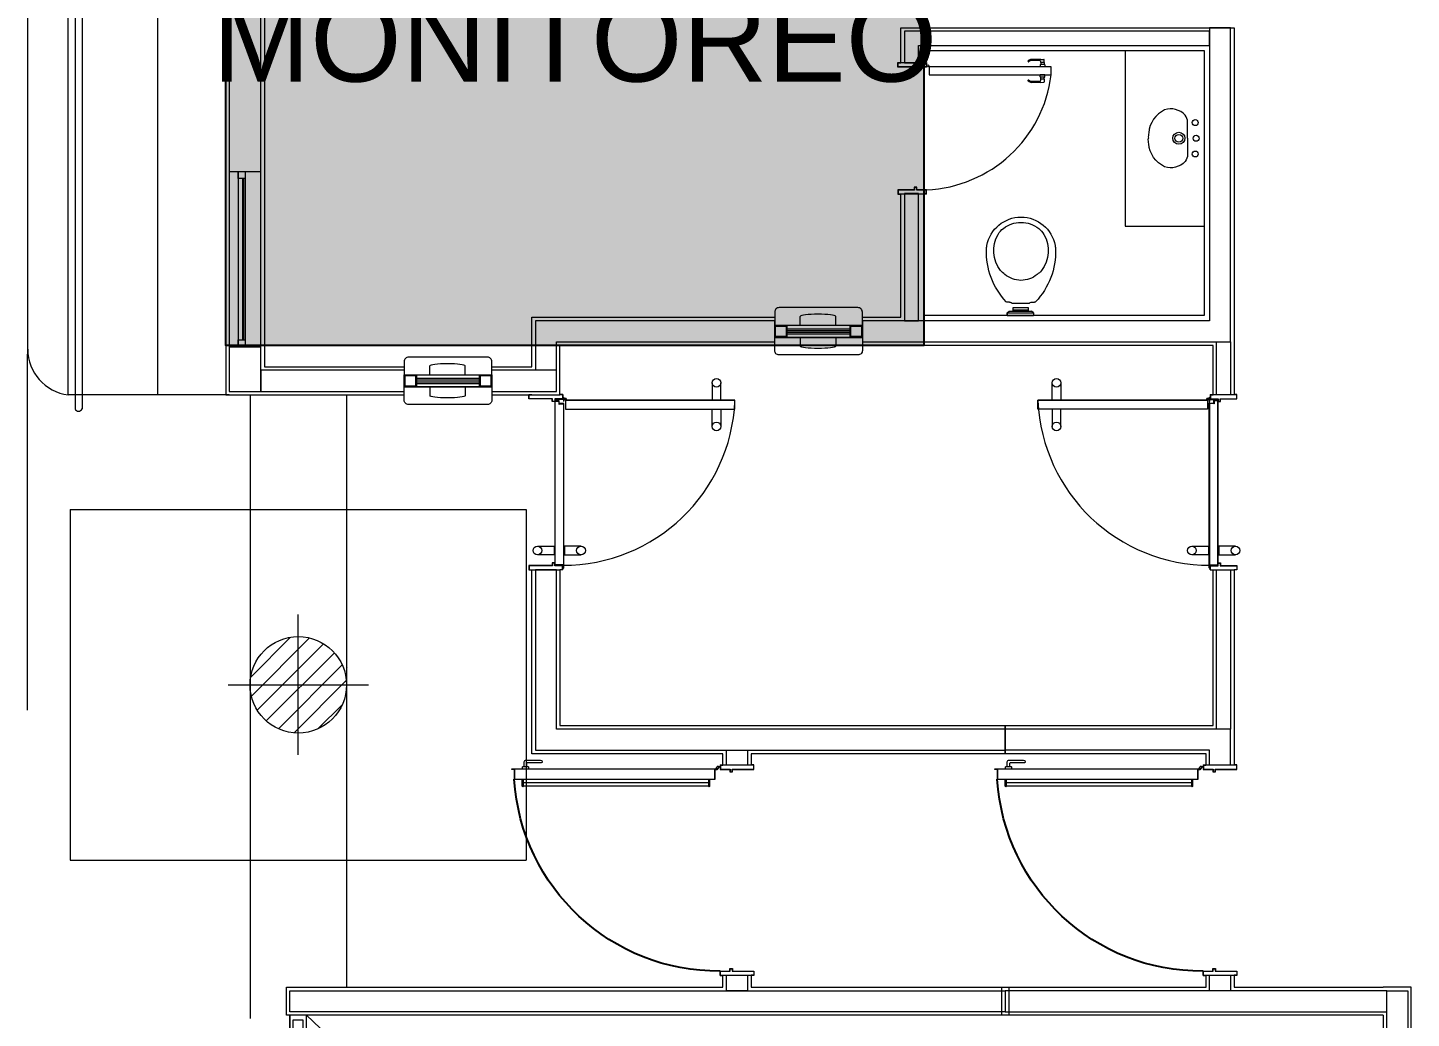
# Model space of a CAD drawing. Header units: millimetres. Extents: x 14 to 290, y 66 to 213.
# Drawn here: x 19.92 to 27.81, y 184.76 to 190.41 of the extents above; entities that cross this region are included whole.
import ezdxf

# ---------------------------------------------------------------- set-up
doc = ezdxf.new("R2010")
doc.units = ezdxf.units.MM
doc.linetypes.add('HIDDEN', pattern=[9.525, 6.35, -3.175])
for name, color, linetype, lineweight in [('OCASA_TODAS_r08$0$A_AUTOMOVIL', 252, 'Continuous', 15), ('OCASA_TODAS_r08$0$A_VENTANAS', 252, 'Continuous', 20), ('OCASA_TODAS_r08$0$CARP-BARRIDO', 252, 'Continuous', 15), ('OCASA_TODAS_r08$0$CARP-HERRAJES', 252, 'Continuous', 15), ('OCASA_TODAS_r08$0$CARP-HOJA', 252, 'Continuous', 20), ('OCASA_TODAS_r08$0$CARP-MARCO', 252, 'Continuous', 20), ('OCASA_TODAS_r08$0$CARPINTERIA', 252, 'Continuous', 15), ('OCASA_TODAS_r08$0$CGC COLUMNAS', 252, 'Continuous', 20), ('OCASA_TODAS_r08$0$CGC COLUMNAS EJES', 252, 'Continuous', 20), ('OCASA_TODAS_r08$0$CGC COLUMNAS HATCH', 252, 'Continuous', 20), ('OCASA_TODAS_r08$0$CGC VIGAS', 252, 'HIDDEN', 15), ('OCASA_TODAS_r08$0$MURO BLOQUE CEMENTO 12', 252, 'Continuous', 20), ('OCASA_TODAS_r08$0$MURO CEMENTO DE 12', 252, 'Continuous', 20), ('OCASA_TODAS_r08$0$MURO CERAMICO DE 12', 252, 'Continuous', 20), ('OCASA_TODAS_r08$0$MURO CERAMICO DE 18', 252, 'Continuous', 20), ('OCASA_TODAS_r08$0$MURO CERAMICO DE 8', 252, 'Continuous', 20), ('OCASA_TODAS_r08$0$REVESTIMIENTOS', 252, 'Continuous', 20), ('OCASA_TODAS_r08$0$REVOQUES', 251, 'Continuous', 15), ('OCASA_TODAS_r08$0$SANITARIOS', 251, 'Continuous', 15), ('OCASA_TODAS_r08$0$VEREDA', 251, 'Continuous', 15), ('OCASA_TODAS_r08$0$Vista 2', 251, 'Continuous', 15)]:
    doc.layers.add(name, color=color, linetype=linetype, lineweight=lineweight)
doc.styles.add('IRI-OCASA-Layout R 9$0$Standard', font='arial.ttf')

# ---------------------------------------------------------------- blocks, each defined once
blk = doc.blocks.new('OCASA_TODAS_r08$0$EJES_DE_LA_COLUMNA')
at = {"layer": 'OCASA_TODAS_r08$0$CGC COLUMNAS EJES'}
for p, q in [((0, -0.5), (0, 0.5)), ((-0.5, 0), (0.5, 0))]:
    blk.add_line(p, q, dxfattribs=at)
blk = doc.blocks.new('OCASA_TODAS_r08$0$Estructura PB para Arquitectura')
at = {"layer": 'OCASA_TODAS_r08$0$CGC COLUMNAS'}
blk.add_circle((1099.658554, 413.559705, -0.000029), 0.275, dxfattribs=at)
at = {"layer": 'OCASA_TODAS_r08$0$CGC COLUMNAS HATCH'}
for p, q in [((1099.387176, 413.604188, -0.000029), (1099.614072, 413.831084, -0.000029)), ((1099.391246, 413.495121, -0.000029), (1099.723138, 413.827014, -0.000029)), ((1099.424536, 413.415274, -0.000029), (1099.802986, 413.793723, -0.000029)), ((1099.476232, 413.353833, -0.000029), (1099.864427, 413.742028, -0.000029)), ((1099.544849, 413.309313, -0.000029), (1099.908946, 413.67341, -0.000029)), ((1099.634438, 413.285765, -0.000029), (1099.932495, 413.583822, -0.000029)), ((1099.770197, 413.308387, -0.000029), (1099.909873, 413.448062, -0.000029))]:
    blk.add_line(p, q, dxfattribs=at)
at = {"layer": 'OCASA_TODAS_r08$0$CGC VIGAS', "lineweight": 9}
for p, q in [((1098.358345, 414.559589, -0.000029), (1100.958882, 414.559821, -0.000029)), ((1098.358345, 414.559589, -0.000029), (1098.358345, 412.559727, -0.000029)), ((1100.958882, 414.559821, -0.000029), (1100.958882, 412.55996, -0.000029)), ((1099.94114, 413.659928, -0.000029), (1099.941318, 413.659928, -0.000029)), ((1098.358345, 412.559727, -0.000029), (1100.958882, 412.55996, -0.000029))]:
    blk.add_line(p, q, dxfattribs=at)
at = {"layer": 'OCASA_TODAS_r08$0$CGC COLUMNAS EJES', "xscale": 0.8, "yscale": 0.8}
blk.add_blockref('OCASA_TODAS_r08$0$EJES_DE_LA_COLUMNA', (1099.658554, 413.559705, -0.000029), dxfattribs=at)
blk = doc.blocks.new('OCASA_TODAS_r08$0$FLOICDVS')
at = {"layer": 'OCASA_TODAS_r08$0$SANITARIOS'}
for p, q in [((-0.061377, -0.076247), (-0.074187, -0.07626)), ((0.063842, -0.076117), (0.081, -0.076099))]:
    blk.add_line(p, q, dxfattribs=at)
for points in [[(-0.075, 0), (0.075, 0)], [(-0.075, -0.015154), (-0.075, 0)], [(-0.075, 0), (-0.075, -0.015154)], [(0.075, -0.015154), (0.075, 0)], [(-0.075, -0.015154), (0.075, -0.015154)], [(-0.075, -0.015154), (-0.063685, -0.024285)], [(-0.063685, -0.024285), (0.063685, -0.024285)], [(0.049962, -0.068812), (-0.047362, -0.068829)], [(-0.040186, -0.024285), (-0.040186, -0.046461), (0.044347, -0.046461), (0.044347, -0.024285)], [(0.044347, -0.024285), (0.044347, -0.030155), (-0.040186, -0.030155), (-0.040186, -0.024285)], [(0.075, -0.015154), (0.063685, -0.024285)]]:
    blk.add_lwpolyline(points, dxfattribs=at)
for centre, radius, start, end in [((0.21901, -0.363193), 0.412677, 136.427375, 181.977505), ((-0.074179, -0.08426), 0.008, 90.059385, 136.427375), ((-0.061386, -0.068247), 0.008, 270.059385, 305.49033), ((0.001315, -0.156182), 0.1, 119.128699, 125.49033), ((0.001315, -0.156182), 0.1, 54.628441, 60.891305), ((0.063834, -0.068117), 0.008, 234.628441, 270.059385), ((0.081008, -0.084099), 0.008, 43.691396, 90.059385), ((-0.211602, -0.36364), 0.412677, 358.141266, 43.691396), ((0.022534, -0.385727), 0.187771, 126.108162, 136.378791), ((0.003684, -0.343728), 0.143048, 90.059385, 129.924466), ((0.003684, -0.343728), 0.143048, 50.194305, 90.059385), ((-0.01508, -0.385766), 0.187771, 43.73998, 54.010609), ((0.03408, -0.369768), 0.186146, 142.397501, 209.943791), ((-0.026659, -0.369831), 0.186146, 330.17498, 37.72127), ((0.027174, -0.363387), 0.221042, 183.643525, 189.515329), ((-0.019766, -0.363435), 0.221042, 350.603442, 356.475246), ((0.003704, -0.363215), 0.197964, 190.687271, 270.059385), ((-0.031611, -0.409009), 0.109643, 209.310244, 233.514819), ((0.003704, -0.363215), 0.197964, 270.059385, 349.4315), ((0.039114, -0.408935), 0.109643, 306.603952, 330.808527), ((0.003704, -0.363215), 0.167464, 233.116522, 270.059385), ((0.003704, -0.363215), 0.167464, 270.059385, 307.002249)]:
    blk.add_arc(centre, radius, start, end, dxfattribs=at)
blk = doc.blocks.new('OCASA_TODAS_r08$0$sw6546456456')
for points in [[(-345.677484, -236.797996), (-344.677484, -236.797996)], [(-345.677484, -236.817996), (-345.677484, -236.797996), (-345.637484, -236.797996), (-345.637484, -236.817996)], [(-344.717484, -236.804996), (-345.637484, -236.804996)], [(-345.637484, -236.817996), (-345.637484, -236.837996), (-345.677484, -236.837996), (-345.677484, -236.817996)], [(-345.677484, -236.837996), (-344.677484, -236.837996)], [(-344.717484, -236.810996), (-345.637484, -236.810996)]]:
    blk.add_lwpolyline(points)
at = {"elevation": -0.000073}
for points in [[(-344.717484, -236.817996), (-344.717484, -236.797996), (-344.677484, -236.797996), (-344.677484, -236.817996)], [(-344.677484, -236.817996), (-344.677484, -236.837996), (-344.717484, -236.837996), (-344.717484, -236.817996)]]:
    blk.add_lwpolyline(points, dxfattribs=at)
blk = doc.blocks.new('OCASA_TODAS_r08$0$P14 13')
at = {"layer": 'OCASA_TODAS_r08$0$CARP-BARRIDO'}
blk.add_arc((-23.035102, -23.325659, -0.000123), 0.74716, 182.383766, 263.015925, dxfattribs=at)
at = {"layer": 'OCASA_TODAS_r08$0$CARP-HERRAJES', "extrusion": (1.67932e-05, 6.2673e-05, 1)}
for p, q in [((-23.169183, -24.008706, 0.000046), (-23.169183, -23.955758, 0.000043)), ((-23.038214, -24.008706, 0.000044), (-23.038214, -23.955758, 0.00004)), ((-23.169183, -24.008706, 0.000046), (-23.168225, -24.026103, 0.000047)), ((-23.151713, -24.02657, 0.000047), (-23.166408, -24.027389, 0.000047)), ((-23.151378, -24.009079, 0.000046), (-23.139306, -24.008172, 0.000045)), ((-23.151378, -24.02657, 0.000047), (-23.151378, -24.009079, 0.000046)), ((-23.151378, -24.02657, 0.000047), (-23.139306, -24.027476, 0.000047)), ((-23.139306, -24.029601, 0.000047), (-23.139306, -24.006048, 0.000045)), ((-23.137904, -24.004646, 0.000045), (-23.125951, -24.004646, 0.000045)), ((-23.137904, -24.031002, 0.000047), (-23.125951, -24.031002, 0.000047)), ((-23.125951, -24.031002, 0.000047), (-23.125951, -24.004646, 0.000045)), ((-23.069493, -24.004646, 0.000044), (-23.081446, -24.004646, 0.000044)), ((-23.081446, -24.031002, 0.000046), (-23.081446, -24.004646, 0.000044)), ((-23.069493, -24.031002, 0.000046), (-23.081446, -24.031002, 0.000046)), ((-23.068091, -24.029601, 0.000046), (-23.068091, -24.006048, 0.000044)), ((-23.056019, -24.009079, 0.000044), (-23.068091, -24.008172, 0.000044)), ((-23.056019, -24.02657, 0.000045), (-23.068091, -24.027476, 0.000045)), ((-23.056019, -24.02657, 0.000045), (-23.056019, -24.009079, 0.000044)), ((-23.055684, -24.02657, 0.000045), (-23.040989, -24.027389, 0.000045)), ((-23.038214, -24.008706, 0.000044), (-23.039172, -24.026103, 0.000045))]:
    blk.add_line(p, q, dxfattribs=at)
at = {"layer": 'OCASA_TODAS_r08$0$CARP-HERRAJES', "extrusion": (1.67932e-05, 6.2673e-05, 1), "elevation": -0.001848}
for points in [[(-23.16346, -23.998027), (-23.16346, -23.955758)], [(-23.043937, -23.998027), (-23.043937, -23.955758)]]:
    blk.add_lwpolyline(points, dxfattribs=at)
at = {"layer": 'OCASA_TODAS_r08$0$CARP-HERRAJES', "extrusion": (1.67932e-05, 6.2673e-05, 1)}
for centre, radius, start, end in [((-23.137934, -23.956712, -0.001848), 0.031264, 137.389588, 178.250158), ((-23.137866, -23.956756, -0.001848), 0.02562, 137.415505, 177.482987), ((-23.158716, -23.937352, -0.001848), 0.002867, 313.848385, 140.982624), ((-23.048681, -23.937352, -0.001848), 0.002867, 39.01735, 226.151589), ((-23.069531, -23.956756, -0.001848), 0.02562, 2.516987, 42.584469), ((-23.069463, -23.956712, -0.001848), 0.031264, 1.749816, 42.610387), ((-23.166824, -24.02605, -0.001848), 0.001402, 182.185883, 287.237894), ((-23.152236, -23.997866, -0.001848), 0.011225, 180.822772, 272.671199), ((-23.137904, -24.006048, -0.001848), 0.001402, 89.999987, 179.999987), ((-23.137904, -24.0296, -0.001848), 0.001402, 179.999987, 269.999987), ((-23.069493, -24.006048, -0.001848), 0.001402, 359.999987, 89.999987), ((-23.069493, -24.0296, -0.001848), 0.001402, 269.999987, 359.999987), ((-23.055161, -23.997866, -0.001848), 0.011225, 267.328776, 359.177203), ((-23.040573, -24.02605, -0.001848), 0.001402, 252.76208, 357.814091)]:
    blk.add_arc(centre, radius, start, end, dxfattribs=at)
at = {"layer": 'OCASA_TODAS_r08$0$CARP-HOJA', "extrusion": (1.67932e-05, 6.2673e-05, 1), "elevation": -0.00186}
blk.add_lwpolyline([(-23.125951, -23.371631), (-23.125951, -24.067275), (-23.081446, -24.067275), (-23.081446, -23.371631)], close=True, dxfattribs=at)
at = {"layer": 'OCASA_TODAS_r08$0$CARP-MARCO'}
for p, q in [((-23.781615, -23.193535, -0.000008), (-23.806615, -23.193535, -0.000008)), ((-23.806615, -23.193535, -0.000008), (-23.806615, -23.208535, -0.000008)), ((-23.806615, -23.193535, -0.000008), (-23.806615, -23.210135, -0.000008)), ((-23.783215, -23.195135, -0.000008), (-23.805015, -23.195135, -0.000008)), ((-23.805015, -23.195135, -0.000008), (-23.805015, -23.208535, -0.000008)), ((-23.805015, -23.195135, -0.000008), (-23.805015, -23.210135, -0.000008)), ((-23.783215, -23.288335, -0.000008), (-23.783215, -23.195135, -0.000008)), ((-23.781615, -23.286735, -0.000008), (-23.781615, -23.193535, -0.000008)), ((-23.081615, -23.286735, -0.000008), (-23.081615, -23.193535, -0.000008)), ((-23.081615, -23.193535, -0.000008), (-23.056615, -23.193535, -0.000008)), ((-23.080015, -23.288335, -0.000008), (-23.080015, -23.195135, -0.000008)), ((-23.080015, -23.195135, -0.000008), (-23.058215, -23.195135, -0.000008)), ((-23.058215, -23.195135, -0.000008), (-23.058215, -23.208535, -0.000008)), ((-23.058215, -23.195135, -0.000008), (-23.058215, -23.210135, -0.000008)), ((-23.056615, -23.193535, -0.000008), (-23.056615, -23.208535, -0.000008)), ((-23.056615, -23.193535, -0.000008), (-23.056615, -23.210135, -0.000008)), ((-23.805015, -23.210135, -0.000008), (-23.806615, -23.210135, -0.000008)), ((-23.058215, -23.210135, -0.000008), (-23.056615, -23.210135, -0.000008)), ((-23.806615, -23.356735, -0.000008), (-23.806615, -23.340135, -0.000008)), ((-23.805015, -23.340135, -0.000008), (-23.806615, -23.340135, -0.000008)), ((-23.806615, -23.356735, -0.000008), (-23.806615, -23.341735, -0.000008)), ((-23.806615, -23.356735, -0.000008), (-23.781615, -23.356735, -0.000008)), ((-23.805015, -23.355135, -0.000008), (-23.805015, -23.340135, -0.000008)), ((-23.805015, -23.355135, -0.000008), (-23.805015, -23.341735, -0.000008)), ((-23.805015, -23.355135, -0.000008), (-23.783215, -23.355135, -0.000008)), ((-23.768215, -23.288335, -0.000008), (-23.783215, -23.288335, -0.000008)), ((-23.783215, -23.355135, -0.000008), (-23.783215, -23.300135, -0.000008)), ((-23.783215, -23.300135, -0.000008), (-23.768215, -23.300135, -0.000008)), ((-23.766615, -23.286735, -0.000008), (-23.781615, -23.286735, -0.000008)), ((-23.781615, -23.356735, -0.000008), (-23.781615, -23.301735, -0.000008)), ((-23.781615, -23.301735, -0.000008), (-23.766615, -23.301735, -0.000008)), ((-23.768215, -23.300135, -0.000008), (-23.768215, -23.288335, -0.000008)), ((-23.766615, -23.301735, -0.000008), (-23.766615, -23.286735, -0.000008)), ((-23.096615, -23.301735, -0.000008), (-23.096615, -23.286735, -0.000008)), ((-23.096615, -23.286735, -0.000008), (-23.081615, -23.286735, -0.000008)), ((-23.081615, -23.301735, -0.000008), (-23.096615, -23.301735, -0.000008)), ((-23.095015, -23.300135, -0.000008), (-23.095015, -23.288335, -0.000008)), ((-23.095015, -23.288335, -0.000008), (-23.080015, -23.288335, -0.000008)), ((-23.080015, -23.300135, -0.000008), (-23.095015, -23.300135, -0.000008)), ((-23.081615, -23.356735, -0.000008), (-23.081615, -23.301735, -0.000008)), ((-23.056615, -23.356735, -0.000008), (-23.081615, -23.356735, -0.000008)), ((-23.080015, -23.355135, -0.000008), (-23.080015, -23.300135, -0.000008)), ((-23.058215, -23.355135, -0.000008), (-23.080015, -23.355135, -0.000008)), ((-23.058215, -23.355135, -0.000008), (-23.058215, -23.340135, -0.000008)), ((-23.058215, -23.340135, -0.000008), (-23.056615, -23.340135, -0.000008)), ((-23.058215, -23.355135, -0.000008), (-23.058215, -23.341735, -0.000008)), ((-23.056615, -23.356735, -0.000008), (-23.056615, -23.340135, -0.000008)), ((-23.056615, -23.356735, -0.000008), (-23.056615, -23.341735, -0.000008))]:
    blk.add_line(p, q, dxfattribs=at)
blk.add_circle((-23.074999, -23.363545, -0.000008), 0.006, dxfattribs=at)
blk = doc.blocks.new('OCASA_TODAS_r08$0$SE 16')
at = {"layer": 'OCASA_TODAS_r08$0$CARP-BARRIDO', "lineweight": -3}
blk.add_arc((-36.41539, -19.636195), 1.16501, 179.476971, 266.48031, dxfattribs=at)
at = {"layer": 'OCASA_TODAS_r08$0$CARP-HERRAJES'}
for p, q in [((-36.486912, -19.685538), (-36.527067, -19.685538)), ((-36.527067, -19.690098), (-36.486912, -19.690098)), ((-36.525375, -19.690098), (-36.525375, -20.748793)), ((-36.505688, -20.748793), (-36.505688, -19.690098)), ((-36.391912, -20.723073), (-36.391912, -20.643073)), ((-36.388912, -20.640073), (-36.387912, -20.640073)), ((-36.377912, -20.732073), (-36.377912, -20.650073)), ((-36.486912, -20.748793), (-36.527067, -20.748793)), ((-36.417912, -20.717998), (-36.426912, -20.717998)), ((-36.426912, -20.752998), (-36.417912, -20.752998)), ((-36.414912, -20.749998), (-36.414912, -20.720998)), ((-36.414912, -20.728073), (-36.396912, -20.728073)), ((-36.414912, -20.742073), (-36.387912, -20.742073)), ((-36.527067, -20.753354), (-36.486912, -20.753354))]:
    blk.add_line(p, q, dxfattribs=at)
for centre, radius, start, end in [((-36.527067, -19.687818), 0.00228, 90, 270), ((-36.388912, -20.643073), 0.003, 90, 180), ((-36.387912, -20.650073), 0.01, 0, 90), ((-36.527067, -20.751073), 0.00228, 90, 270), ((-36.417912, -20.720998), 0.003, 0, 90), ((-36.417912, -20.749998), 0.003, 270, 0), ((-36.396912, -20.723073), 0.005, 270, 0), ((-36.387912, -20.732073), 0.01, 270, 0)]:
    blk.add_arc(centre, radius, start, end, dxfattribs=at)
at = {"layer": 'OCASA_TODAS_r08$0$CARP-HOJA'}
for p, q in [((-36.431912, -19.654008), (-36.431912, -19.641508)), ((-36.430712, -19.641508), (-36.430712, -19.655208)), ((-36.428112, -19.797314), (-36.428112, -19.641508)), ((-36.426912, -20.811508), (-36.426912, -19.641508)), ((-36.486912, -20.799008), (-36.486912, -19.654008)), ((-36.486912, -19.654008), (-36.431912, -19.654008)), ((-36.485712, -19.812314), (-36.485712, -19.655208)), ((-36.485712, -19.655208), (-36.430712, -19.655208)), ((-36.428112, -20.811508), (-36.428112, -19.797314)), ((-36.485712, -20.797808), (-36.485712, -19.812314)), ((-36.431912, -20.799008), (-36.486912, -20.799008)), ((-36.430712, -20.797808), (-36.485712, -20.797808)), ((-36.431912, -20.799008), (-36.431912, -20.811508)), ((-36.430712, -20.797808), (-36.430712, -20.811508))]:
    blk.add_line(p, q, dxfattribs=at)
for centre, radius, start, end in [((-36.429412, -19.641508), 0.0025, 0, 180), ((-36.429412, -19.641508), 0.0013, 0, 180), ((-36.429412, -20.811508), 0.0025, 180, 0), ((-36.429412, -20.811508), 0.0013, 180, 0)]:
    blk.add_arc(centre, radius, start, end, dxfattribs=at)
at = {"layer": 'OCASA_TODAS_r08$0$CARP-MARCO'}
for p, q in [((-37.580351, -19.43236), (-37.605351, -19.43236)), ((-37.605351, -19.43236), (-37.605351, -19.44736)), ((-37.605351, -19.43236), (-37.605351, -19.44896)), ((-37.603751, -19.44896), (-37.605351, -19.44896)), ((-37.581951, -19.43396), (-37.603751, -19.43396)), ((-37.603751, -19.43396), (-37.603751, -19.44736)), ((-37.603751, -19.43396), (-37.603751, -19.44896)), ((-37.581951, -19.55716), (-37.581951, -19.43396)), ((-37.580351, -19.55556), (-37.580351, -19.43236)), ((-36.430351, -19.55556), (-36.430351, -19.43236)), ((-36.430351, -19.43236), (-36.405351, -19.43236)), ((-36.428751, -19.55716), (-36.428751, -19.43396)), ((-36.428751, -19.43396), (-36.406951, -19.43396)), ((-36.406951, -19.43396), (-36.406951, -19.44736)), ((-36.406951, -19.43396), (-36.406951, -19.44896)), ((-36.406951, -19.44896), (-36.405351, -19.44896)), ((-36.405351, -19.43236), (-36.405351, -19.44736)), ((-36.405351, -19.43236), (-36.405351, -19.44896)), ((-37.566951, -19.55716), (-37.581951, -19.55716)), ((-37.581951, -19.62396), (-37.581951, -19.56896)), ((-37.581951, -19.56896), (-37.566951, -19.56896)), ((-37.565351, -19.55556), (-37.580351, -19.55556)), ((-37.566951, -19.56896), (-37.566951, -19.55716)), ((-37.565351, -19.57056), (-37.565351, -19.55556)), ((-36.445351, -19.57056), (-36.445351, -19.55556)), ((-36.445351, -19.55556), (-36.430351, -19.55556)), ((-36.443751, -19.56896), (-36.443751, -19.55716)), ((-36.443751, -19.55716), (-36.428751, -19.55716)), ((-36.428751, -19.56896), (-36.443751, -19.56896)), ((-36.428751, -19.62396), (-36.428751, -19.56896)), ((-37.605351, -19.62556), (-37.605351, -19.60896)), ((-37.603751, -19.60896), (-37.605351, -19.60896)), ((-37.605351, -19.62556), (-37.605351, -19.61056)), ((-37.605351, -19.62556), (-37.580351, -19.62556)), ((-37.603751, -19.62396), (-37.603751, -19.60896)), ((-37.603751, -19.62396), (-37.603751, -19.61056)), ((-37.603751, -19.62396), (-37.581951, -19.62396)), ((-37.580351, -19.62556), (-37.580351, -19.57056)), ((-37.580351, -19.57056), (-37.565351, -19.57056)), ((-36.430351, -19.57056), (-36.445351, -19.57056)), ((-36.430351, -19.62556), (-36.430351, -19.57056)), ((-36.405351, -19.62556), (-36.430351, -19.62556)), ((-36.406951, -19.62396), (-36.428751, -19.62396)), ((-36.417071, -19.643831), (-36.426912, -19.652463)), ((-36.420656, -19.644065), (-36.426912, -19.649632)), ((-36.415351, -19.632235), (-36.415351, -19.62556)), ((-36.415351, -19.633663), (-36.415351, -19.62556)), ((-36.413351, -19.637069), (-36.413351, -19.62556)), ((-36.406951, -19.62396), (-36.406951, -19.60896)), ((-36.406951, -19.60896), (-36.405351, -19.60896)), ((-36.406951, -19.62396), (-36.406951, -19.61056)), ((-36.405351, -19.62556), (-36.405351, -19.60896)), ((-36.405351, -19.62556), (-36.405351, -19.61056))]:
    blk.add_line(p, q, dxfattribs=at)
blk.add_circle((-36.419237, -19.638235), 0.006, dxfattribs=at)

msp = doc.modelspace()

# ---------------------------------------------------------------- hatches: boundary and pattern name
h = msp.add_hatch(color=50)
h.dxf.hatch_style = 1
h.paths.add_polyline_path([(21.0453, 193.7332), (25.0257, 193.7332), (25.0257, 188.5956), (21.0453, 188.5956)])

# ---------------------------------------------------------------- linework, layer by layer
msp.add_line((24.9953, 189.4592), (24.9153, 189.4592))
at = {"color": 50}
msp.add_lwpolyline([(21.0453, 193.7332), (25.0257, 193.7332), (25.0257, 188.5956), (21.0453, 188.5956)], close=True, dxfattribs=at)
at = {"layer": 'OCASA_TODAS_r08$0$A_AUTOMOVIL'}
msp.add_lwpolyline([(27.6463, 178.9312), (21.5061, 184.7759)], dxfattribs=at)
at = {"layer": 'OCASA_TODAS_r08$0$A_VENTANAS'}
for p, q in [((20.1853, 195.8745), (20.1853, 188.2338)), ((20.2253, 195.8345), (20.2253, 188.2338))]:
    msp.add_line(p, q, dxfattribs=at)
msp.add_arc((20.2053, 188.2418), 0.0215, 201.74213, 338.25787, dxfattribs=at)
at = {"layer": 'OCASA_TODAS_r08$0$CARP-BARRIDO'}
for p, q in [((23.8184, 188.3822), (23.8184, 188.2838)), ((23.8684, 188.2838), (23.8684, 188.3822)), ((25.7577, 188.2838), (25.7577, 188.3822)), ((25.8077, 188.3822), (25.8077, 188.2838)), ((22.9829, 188.2838), (23.9489, 188.2838)), ((26.6432, 188.2838), (25.6772, 188.2838)), ((23.8184, 188.1335), (23.8184, 188.2319)), ((23.8684, 188.2319), (23.8684, 188.1335)), ((25.7577, 188.2319), (25.7577, 188.1335)), ((25.8077, 188.1335), (25.8077, 188.2319))]:
    msp.add_line(p, q, dxfattribs=at)
for points in [[(22.9829, 188.2319), (23.9489, 188.2319), (23.9489, 188.2838), (22.9829, 188.2838)], [(26.6432, 188.2319), (25.6772, 188.2319), (25.6772, 188.2838), (26.6432, 188.2838)]]:
    msp.add_lwpolyline(points, close=True, dxfattribs=at)
for centre in [(23.8434, 188.3822), (25.7827, 188.3822), (23.8434, 188.1335), (25.7827, 188.1335)]:
    msp.add_circle(centre, 0.025, dxfattribs=at)
for centre, start, end in [((22.9705, 188.3213), 269.81434, 357.51831), ((26.6556, 188.3213), 182.48169, 270.18566)]:
    msp.add_arc(centre, 0.9793, start, end, dxfattribs=at)
at = {"layer": 'OCASA_TODAS_r08$0$CARP-HOJA'}
for p, q in [((26.6537, 188.2973), (26.6537, 188.1064)), ((26.6549, 188.1064), (26.6549, 188.2973)), ((26.7025, 188.2747), (26.7025, 188.091)), ((26.7037, 188.2748), (26.7037, 188.0898)), ((22.8224, 187.4506), (22.9224, 187.4506)), ((22.9174, 187.4506), (22.9174, 187.4006)), ((23.0711, 187.4506), (22.9711, 187.4506)), ((22.9761, 187.4506), (22.9761, 187.4006)), ((26.555, 187.4506), (26.655, 187.4506)), ((26.65, 187.4506), (26.65, 187.4006)), ((26.8037, 187.4506), (26.7037, 187.4506)), ((26.7087, 187.4506), (26.7087, 187.4006)), ((22.9224, 187.4006), (22.8224, 187.4006)), ((22.9711, 187.4006), (23.0711, 187.4006)), ((26.655, 187.4006), (26.555, 187.4006)), ((26.7037, 187.4006), (26.8037, 187.4006))]:
    msp.add_line(p, q, dxfattribs=at)
for points in [[(22.9674, 188.2973), (22.9674, 188.2874), (22.924, 188.2874, 0.414214), (22.9224, 188.2858), (22.9224, 188.2747)], [(22.9686, 188.2973), (22.9686, 188.2862), (22.924, 188.2862, 0.414214), (22.9236, 188.2858), (22.9236, 188.2747)], [(26.6575, 187.3419, -0.414214), (26.6591, 187.3435), (26.7021, 187.3435), (26.7021, 187.3742), (26.7021, 188.28), (26.6813, 188.28), (26.6813, 188.2626), (26.6797, 188.2626), (26.6797, 188.28, -0.414214), (26.6813, 188.2816), (26.7021, 188.2816, -0.414214), (26.7037, 188.28), (26.7037, 187.3744), (26.7037, 187.3435, -0.41447), (26.7021, 187.3419), (26.6587, 187.3419), (26.6587, 187.3274, -1), (26.6538, 187.3274), (26.6538, 188.265, -0.414214), (26.6554, 188.2666), (26.6798, 188.2666), (26.6798, 188.265), (26.655, 188.265), (26.655, 187.3274, 0.994717), (26.6575, 187.3274), (26.6575, 187.3419)], [(26.6575, 188.2973), (26.6575, 188.2862), (26.7021, 188.2862, -0.414214), (26.7025, 188.2858), (26.7025, 188.2747)], [(26.6587, 188.2973), (26.6587, 188.2874), (26.7021, 188.2874, -0.414214), (26.7037, 188.2858), (26.7037, 188.2747)], [(22.9686, 187.3419, 0.414214), (22.967, 187.3435), (22.924, 187.3435), (22.924, 187.3742), (22.924, 188.2777), (22.9448, 188.2777), (22.9448, 188.2603), (22.9464, 188.2603), (22.9464, 188.2777, 0.414214), (22.9448, 188.2793), (22.924, 188.2793, 0.414214), (22.9224, 188.2777), (22.9224, 187.3744), (22.9224, 187.3435, 0.41447), (22.924, 187.3419), (22.9674, 187.3419), (22.9674, 187.3274, 1), (22.9723, 187.3274), (22.9723, 188.2627, 0.414214), (22.9707, 188.2643), (22.9463, 188.2643), (22.9463, 188.2627), (22.9711, 188.2627), (22.9711, 187.3274, -0.994717), (22.9686, 187.3274), (22.9686, 187.3419)]]:
    msp.add_lwpolyline(points, format="xyb", dxfattribs=at)
for points in [[(22.9712, 188.2973), (22.9712, 188.2763)], [(26.6549, 188.2973), (26.6549, 188.2763)]]:
    msp.add_lwpolyline(points, dxfattribs=at)
for centre in [(22.8224, 187.4256), (23.0711, 187.4256), (26.555, 187.4256), (26.8037, 187.4256)]:
    msp.add_circle(centre, 0.025, dxfattribs=at)
for centre, radius in [((22.9699, 188.2973), 0.0025), ((22.9699, 188.2973), 0.0013), ((26.6562, 188.2973), 0.0025), ((26.6562, 188.2973), 0.0013)]:
    msp.add_arc(centre, radius, 0, 180, dxfattribs=at)
at = {"layer": 'OCASA_TODAS_r08$0$CARP-MARCO'}
for p, q in [((22.7742, 188.2898), (22.7742, 188.3148)), ((22.7742, 188.3148), (22.7892, 188.3148)), ((22.7742, 188.3148), (22.7908, 188.3148)), ((22.9074, 188.2898), (22.7742, 188.2898)), ((22.7758, 188.2914), (22.7758, 188.3132)), ((22.7758, 188.3132), (22.7892, 188.3132)), ((22.7758, 188.3132), (22.7908, 188.3132)), ((22.909, 188.2914), (22.7758, 188.2914)), ((22.7908, 188.3132), (22.7908, 188.3148)), ((22.9074, 188.2748), (22.9074, 188.2898)), ((22.909, 188.2764), (22.909, 188.2914)), ((22.9658, 188.2914), (22.9208, 188.2914)), ((22.9208, 188.2914), (22.9208, 188.2764)), ((22.9674, 188.2898), (22.9224, 188.2898)), ((22.9224, 188.2898), (22.9224, 188.2748)), ((22.9674, 188.3148), (22.9508, 188.3148)), ((22.9508, 188.3132), (22.9508, 188.3148)), ((22.9658, 188.3132), (22.9508, 188.3132)), ((22.9674, 188.3148), (22.9524, 188.3148)), ((22.9658, 188.3132), (22.9524, 188.3132)), ((22.9658, 188.3132), (22.9658, 188.2914)), ((22.9674, 188.3148), (22.9674, 188.2898)), ((26.6587, 188.3148), (26.6587, 188.2898)), ((26.6587, 188.3148), (26.6737, 188.3148)), ((26.6587, 188.3148), (26.6753, 188.3148)), ((26.6587, 188.2898), (26.7037, 188.2898)), ((26.6603, 188.3132), (26.6603, 188.2914)), ((26.6603, 188.3132), (26.6737, 188.3132)), ((26.6603, 188.3132), (26.6753, 188.3132)), ((26.6603, 188.2914), (26.7053, 188.2914)), ((26.6753, 188.3132), (26.6753, 188.3148)), ((26.7037, 188.2898), (26.7037, 188.2748)), ((26.7053, 188.2914), (26.7053, 188.2764)), ((26.7171, 188.2764), (26.7171, 188.2914)), ((26.7171, 188.2914), (26.8103, 188.2914)), ((26.7187, 188.2748), (26.7187, 188.2898)), ((26.7187, 188.2898), (26.8119, 188.2898)), ((26.8119, 188.3148), (26.7953, 188.3148)), ((26.7953, 188.3132), (26.7953, 188.3148)), ((26.8103, 188.3132), (26.7953, 188.3132)), ((26.8119, 188.3148), (26.7969, 188.3148)), ((26.8103, 188.3132), (26.7969, 188.3132)), ((26.8103, 188.2914), (26.8103, 188.3132)), ((26.8119, 188.2898), (26.8119, 188.3148)), ((22.9224, 188.2748), (22.9074, 188.2748)), ((22.9208, 188.2764), (22.909, 188.2764)), ((26.7037, 188.2748), (26.7187, 188.2748)), ((26.7053, 188.2764), (26.7171, 188.2764)), ((22.9074, 187.3398), (22.7742, 187.3398)), ((22.7742, 187.3398), (22.7742, 187.3148)), ((22.909, 187.3382), (22.7758, 187.3382)), ((22.7758, 187.3382), (22.7758, 187.3164)), ((22.9224, 187.3548), (22.9074, 187.3548)), ((22.9074, 187.3548), (22.9074, 187.3398)), ((22.9208, 187.3532), (22.909, 187.3532)), ((22.909, 187.3532), (22.909, 187.3382)), ((22.9208, 187.3382), (22.9208, 187.3532)), ((22.9658, 187.3382), (22.9208, 187.3382)), ((22.9224, 187.3398), (22.9224, 187.3548)), ((22.9674, 187.3398), (22.9224, 187.3398)), ((22.9658, 187.3164), (22.9658, 187.3382)), ((22.9674, 187.3148), (22.9674, 187.3398)), ((26.6587, 187.3398), (26.7037, 187.3398)), ((26.6587, 187.3148), (26.6587, 187.3398)), ((26.6603, 187.3382), (26.7053, 187.3382)), ((26.6603, 187.3164), (26.6603, 187.3382)), ((26.7037, 187.3398), (26.7037, 187.3548)), ((26.7037, 187.3548), (26.7187, 187.3548)), ((26.7053, 187.3382), (26.7053, 187.3532)), ((26.7053, 187.3532), (26.7171, 187.3532)), ((26.7171, 187.3532), (26.7171, 187.3382)), ((26.7171, 187.3382), (26.8103, 187.3382)), ((26.7187, 187.3548), (26.7187, 187.3398)), ((26.7187, 187.3398), (26.8119, 187.3398)), ((26.8103, 187.3382), (26.8103, 187.3164)), ((26.8119, 187.3398), (26.8119, 187.3148)), ((22.7742, 187.3148), (22.7892, 187.3148)), ((22.7742, 187.3148), (22.7908, 187.3148)), ((22.7758, 187.3164), (22.7892, 187.3164)), ((22.7758, 187.3164), (22.7908, 187.3164)), ((22.7908, 187.3164), (22.7908, 187.3148)), ((22.9658, 187.3164), (22.9508, 187.3164)), ((22.9508, 187.3164), (22.9508, 187.3148)), ((22.9674, 187.3148), (22.9508, 187.3148)), ((22.9658, 187.3164), (22.9524, 187.3164)), ((22.9674, 187.3148), (22.9524, 187.3148)), ((26.6587, 187.3148), (26.6737, 187.3148)), ((26.6587, 187.3148), (26.6753, 187.3148)), ((26.6603, 187.3164), (26.6737, 187.3164)), ((26.6603, 187.3164), (26.6753, 187.3164)), ((26.6753, 187.3164), (26.6753, 187.3148)), ((26.8103, 187.3164), (26.7953, 187.3164)), ((26.7953, 187.3164), (26.7953, 187.3148)), ((26.8119, 187.3148), (26.7953, 187.3148)), ((26.8103, 187.3164), (26.7969, 187.3164)), ((26.8119, 187.3148), (26.7969, 187.3148))]:
    msp.add_line(p, q, dxfattribs=at)
for centre, radius in [((22.9804, 188.2898), 0.006), ((22.9804, 188.2898), 0.005), ((26.6457, 188.2898), 0.006), ((26.6457, 188.2898), 0.005)]:
    msp.add_circle(centre, radius, dxfattribs=at)
at = {"layer": 'OCASA_TODAS_r08$0$CARPINTERIA'}
for p, q in [((24.3218, 188.7106), (24.3218, 188.7606)), ((24.5234, 188.7106), (24.5234, 188.7606)), ((24.2455, 188.6906), (24.6055, 188.6906)), ((24.2455, 188.6906), (24.6055, 188.6906)), ((24.2455, 188.6806), (24.6055, 188.6806)), ((24.2455, 188.6806), (24.6055, 188.6806)), ((24.2455, 188.6706), (24.6055, 188.6706)), ((24.2455, 188.6706), (24.6055, 188.6706)), ((24.2455, 188.6606), (24.6055, 188.6606)), ((24.3218, 188.6406), (24.3218, 188.5906)), ((24.5234, 188.6406), (24.5234, 188.5906)), ((22.2089, 188.4282), (22.2089, 188.4782)), ((22.4104, 188.4282), (22.4104, 188.4782)), ((22.1326, 188.4082), (22.4926, 188.4082)), ((22.1326, 188.4082), (22.4926, 188.4082)), ((22.1326, 188.3982), (22.4926, 188.3982)), ((22.1326, 188.3982), (22.4926, 188.3982)), ((22.1326, 188.3882), (22.4926, 188.3882)), ((22.1326, 188.3882), (22.4926, 188.3882)), ((22.1326, 188.3782), (22.4926, 188.3782)), ((22.2089, 188.3582), (22.2089, 188.3082)), ((22.4104, 188.3582), (22.4104, 188.3082))]:
    msp.add_line(p, q, dxfattribs=at)
for points in [[(24.1755, 188.7106), (24.6755, 188.7106), (24.6755, 188.7856, 0.414214), (24.6505, 188.8106), (24.2005, 188.8106, 0.414214), (24.1755, 188.7856)], [(24.1755, 188.6406), (24.6755, 188.6406), (24.6755, 188.5656, -0.414214), (24.6505, 188.5406), (24.2005, 188.5406, -0.414214), (24.1755, 188.5656)], [(22.0626, 188.4282), (22.5626, 188.4282), (22.5626, 188.5032, 0.414214), (22.5376, 188.5282), (22.0876, 188.5282, 0.414214), (22.0626, 188.5032)], [(22.0626, 188.3582), (22.5626, 188.3582), (22.5626, 188.2832, -0.414214), (22.5376, 188.2582), (22.0876, 188.2582, -0.414214), (22.0626, 188.2832)]]:
    msp.add_lwpolyline(points, format="xyb", close=True, dxfattribs=at)
for points in [[(24.1755, 188.7106), (24.2455, 188.7106), (24.2455, 188.6406), (24.1755, 188.6406)], [(24.1755, 188.7106), (24.6755, 188.7106), (24.6755, 188.6406), (24.1755, 188.6406)], [(24.1805, 188.7056), (24.2405, 188.7056), (24.2405, 188.6456), (24.1805, 188.6456)], [(24.6055, 188.7106), (24.6755, 188.7106), (24.6755, 188.6406), (24.6055, 188.6406)], [(24.6105, 188.7056), (24.6705, 188.7056), (24.6705, 188.6456), (24.6105, 188.6456)], [(22.0626, 188.4282), (22.1326, 188.4282), (22.1326, 188.3582), (22.0626, 188.3582)], [(22.0626, 188.4282), (22.5626, 188.4282), (22.5626, 188.3582), (22.0626, 188.3582)], [(22.0676, 188.4232), (22.1276, 188.4232), (22.1276, 188.3632), (22.0676, 188.3632)], [(22.4926, 188.4282), (22.5626, 188.4282), (22.5626, 188.3582), (22.4926, 188.3582)], [(22.4976, 188.4232), (22.5576, 188.4232), (22.5576, 188.3632), (22.4976, 188.3632)]]:
    msp.add_lwpolyline(points, close=True, dxfattribs=at)
msp.add_lwpolyline([(21.4102, 184.7759), (21.4102, 184.6774), (21.4292, 184.6774), (21.4292, 184.7503), (21.4849, 184.7503), (21.4849, 184.6774), (21.5061, 184.6774), (21.5061, 184.7759), (21.4102, 184.7759), (21.4102, 184.6774)], dxfattribs=at)
for centre in [(24.4226, 188.7606), (22.3096, 188.4782)]:
    msp.add_ellipse(centre, major_axis=(-0.1008, 0), ratio=0.124035, start_param=3.141593, end_param=6.283185, dxfattribs=at)
at = {"layer": 'OCASA_TODAS_r08$0$CARPINTERIA', "extrusion": (0, 0, -1)}
for centre in [(24.4226, 188.5906), (22.3096, 188.3082)]:
    msp.add_ellipse(centre, major_axis=(-0.1008, 0), ratio=0.124035, start_param=3.141593, end_param=6.283185, dxfattribs=at)
at = {"layer": 'OCASA_TODAS_r08$0$MURO BLOQUE CEMENTO 12'}
for points in [[(22.0626, 188.4532), (21.2453, 188.4532), (21.2453, 188.3332)], [(22.9308, 188.4532), (22.5626, 188.4532)], [(22.9308, 188.3332), (22.9308, 188.4532)], [(21.2453, 188.3332), (22.0626, 188.3332)], [(22.5626, 188.3332), (22.9308, 188.3332)]]:
    msp.add_lwpolyline(points, dxfattribs=at)
at = {"layer": 'OCASA_TODAS_r08$0$MURO CEMENTO DE 12'}
msp.add_line((26.7753, 188.6156), (26.7753, 190.406), dxfattribs=at)
for points in [[(25.4904, 186.4076), (22.9308, 186.4076), (22.9308, 187.3164), (22.8108, 187.3164), (22.8108, 186.4076), (22.8108, 186.2876), (25.4904, 186.2876)], [(26.7754, 186.2017), (26.7754, 186.4076), (25.4904, 186.4076)], [(23.9008, 186.2017), (23.9008, 186.2876), (24.0208, 186.2876), (24.0208, 186.2017), (23.9008, 186.2017)], [(26.6554, 186.2017), (26.6554, 186.2876), (25.4904, 186.2876)], [(27.7863, 184.9159), (27.7863, 182.3736), (27.6663, 182.3736), (27.6663, 184.9159), (27.7863, 184.9159)]]:
    msp.add_lwpolyline(points, dxfattribs=at)
for points in [[(23.9008, 185.0049), (24.0207, 185.0049), (24.0207, 184.9159), (23.9008, 184.9159)], [(26.6554, 185.0049), (26.7753, 185.0049), (26.7753, 184.9162), (26.6554, 184.9162)], [(21.4105, 184.9159), (25.4904, 184.9159), (25.4904, 184.7959), (21.4105, 184.7959)], [(27.6663, 184.9159), (25.4904, 184.9159), (25.4904, 184.7959), (27.6663, 184.7959)]]:
    msp.add_lwpolyline(points, close=True, dxfattribs=at)
at = {"layer": 'OCASA_TODAS_r08$0$MURO CERAMICO DE 12'}
for points in [[(26.7753, 190.406), (26.6553, 190.406), (26.6553, 188.7356), (24.6755, 188.7356), (24.6755, 188.6156), (26.7753, 188.6156), (26.7753, 190.406)], [(22.9308, 188.4532), (22.9308, 188.6156), (24.1755, 188.6156), (24.1755, 188.7356), (22.8108, 188.7356), (22.8108, 188.4532)]]:
    msp.add_lwpolyline(points, dxfattribs=at)
at = {"layer": 'OCASA_TODAS_r08$0$MURO CERAMICO DE 18'}
for p, q in [((21.0653, 189.5875), (21.2453, 189.5875)), ((21.0653, 188.5875), (21.2453, 188.5875))]:
    msp.add_line(p, q, dxfattribs=at)
msp.add_lwpolyline([(21.2453, 193.7132), (21.2453, 193.7132), (21.0653, 193.7132), (21.0653, 188.3332), (21.2453, 188.3332), (21.2453, 193.7132), (21.2453, 193.7132), (21.2453, 193.7132)], dxfattribs=at)
at = {"layer": 'OCASA_TODAS_r08$0$MURO CERAMICO DE 8'}
for points in [[(26.6553, 190.386), (24.9153, 190.386), (24.9153, 190.206), (24.9953, 190.206), (24.9953, 190.306), (26.6553, 190.306)], [(24.9953, 189.4592), (24.9153, 189.4592), (24.9153, 188.7356), (24.9954, 188.7356)], [(26.7754, 188.3132), (26.6954, 188.3132), (26.6954, 188.6156), (26.7754, 188.6156)], [(26.7754, 186.4076), (26.6954, 186.4076), (26.6953, 187.3164), (26.7753, 187.3164)]]:
    msp.add_lwpolyline(points, close=True, dxfattribs=at)
at = {"layer": 'OCASA_TODAS_r08$0$REVESTIMIENTOS'}
msp.add_lwpolyline([(25.0253, 190.206), (25.0253, 190.276), (26.6253, 190.276), (26.6253, 188.7656), (25.0253, 188.7656), (25.0253, 189.4592)], dxfattribs=at)
at = {"layer": 'OCASA_TODAS_r08$0$REVOQUES'}
msp.add_line((26.7953, 184.9359), (27.6463, 184.9359), dxfattribs=at)
for points in [[(22.0471, 193.7332), (21.0453, 193.7332), (21.0453, 188.3132), (22.0626, 188.3132)], [(22.0471, 193.5732), (21.2653, 193.5732), (21.2653, 188.4732), (22.0626, 188.4732)], [(25.0153, 190.406), (26.6353, 190.406), (26.6353, 190.406), (26.7953, 190.406), (26.7953, 188.3132), (26.6753, 188.3132), (26.6753, 188.5956), (24.6755, 188.5956)], [(25.0253, 190.206), (24.8953, 190.206), (24.8953, 190.406), (25.0153, 190.406)], [(24.6755, 188.7556), (24.6755, 188.7556), (24.8954, 188.7556), (24.8954, 189.4592), (25.0253, 189.4592)], [(22.5626, 188.4732), (22.7908, 188.4732), (22.7908, 188.756), (24.1755, 188.7558)], [(22.5626, 188.3132), (22.9508, 188.3132), (22.9508, 188.5956), (24.1755, 188.5956)], [(23.8808, 186.2017), (23.8808, 186.2676), (22.7908, 186.2676), (22.7908, 187.3164), (22.9508, 187.3164), (22.9508, 186.4276), (25.4904, 186.4276), (25.4904, 186.2676), (24.0408, 186.2676), (24.0408, 186.2017), (23.8808, 186.2017)], [(25.4904, 186.4276), (26.6754, 186.4276), (26.6753, 187.3164), (26.7953, 187.3164)], [(26.7953, 187.3164), (26.7954, 186.4276), (26.7954, 186.4276), (26.7954, 186.2017), (26.6354, 186.2017), (26.6354, 186.2676), (25.4904, 186.2676), (25.4904, 186.4276)], [(27.6463, 184.7759), (25.4704, 184.7759), (25.4704, 184.9359), (26.6354, 184.9359), (26.6354, 185.0049), (26.7953, 185.0049), (26.7953, 184.9359)], [(27.6463, 184.7759), (27.6463, 182.3536), (27.8063, 182.3536), (27.8063, 184.9359), (27.6463, 184.9359)]]:
    msp.add_lwpolyline(points, dxfattribs=at)
msp.add_lwpolyline([(21.3905, 184.9359), (23.8808, 184.9359), (23.8808, 185.0049), (24.0407, 185.0049), (24.0407, 184.9359), (25.5104, 184.9359), (25.5104, 184.7759), (21.3905, 184.7759)], close=True, dxfattribs=at)
at = {"layer": 'OCASA_TODAS_r08$0$SANITARIOS'}
for p, q in [((26.1753, 190.276), (26.1753, 189.276)), ((26.1753, 189.276), (26.6253, 189.276))]:
    msp.add_line(p, q, dxfattribs=at)
for points in [[(26.5302, 189.776), (26.5302, 189.8685, 0.158803), (26.5159, 189.9073, 0.306706), (26.3992, 189.9382, 0.265667), (26.3085, 189.8072, 0.063087), (26.3065, 189.776)], [(26.5302, 189.776), (26.5302, 189.6834, -0.158803), (26.5159, 189.6446, -0.306706), (26.3992, 189.6137, -0.265667), (26.3085, 189.7447, -0.063087), (26.3065, 189.776)]]:
    msp.add_lwpolyline(points, format="xyb", dxfattribs=at)
for centre, radius in [((26.5739, 189.8655), 0.017), ((26.4804, 189.776), 0.0341), ((26.4804, 189.776), 0.0224), ((26.5792, 189.776), 0.017), ((26.5739, 189.6865), 0.017)]:
    msp.add_circle(centre, radius, dxfattribs=at)
at = {"layer": 'OCASA_TODAS_r08$0$VEREDA'}
for p, q in [((19.9153, 186.5158), (19.9165, 197.213)), ((20.1453, 195.9116), (20.1453, 188.3132)), ((20.6578, 188.3132), (20.6578, 193.7082)), ((21.0653, 188.3132), (20.1453, 188.3132)), ((21.1837, 188.3132), (21.1837, 184.7575)), ((21.7337, 188.3132), (21.7337, 184.9359))]:
    msp.add_line(p, q, dxfattribs=at)
msp.add_arc((20.1788, 188.5743), 0.2632, 180.2272, 262.69922, dxfattribs=at)
at = {"layer": 'OCASA_TODAS_r08$0$Vista 2'}
for p, q in [((21.4102, 179.4297), (21.4102, 184.7759)), ((21.5061, 179.4297), (21.5061, 184.7759))]:
    msp.add_line(p, q, dxfattribs=at)

# ---------------------------------------------------------------- block references
at = {"color": 31, "true_color": 0xfebd57}
msp.add_blockref('OCASA_TODAS_r08$0$Estructura PB para Arquitectura', (-1078.1999, -226.8995), dxfattribs=at)
at = {"layer": 'OCASA_TODAS_r08$0$CARPINTERIA'}
for name, p, rotation in [('OCASA_TODAS_r08$0$P14 13', (1.6852, 213.2642, 0), 90), ('OCASA_TODAS_r08$0$sw6546456456', (257.9534, -156.09, 0), 270)]:
    msp.add_blockref(name, p, dxfattribs=dict(at, rotation=rotation))
at = {"layer": 'OCASA_TODAS_r08$0$CARPINTERIA', "xscale": -1, "rotation": 270}
for p in [(43.4897, 222.6086), (46.2443, 222.6086)]:
    msp.add_blockref('OCASA_TODAS_r08$0$SE 16', p, dxfattribs=at)
at = {"layer": 'OCASA_TODAS_r08$0$SANITARIOS', "xscale": -1, "rotation": 180}
msp.add_blockref('OCASA_TODAS_r08$0$FLOICDVS', (25.5766, 188.7656, 0), dxfattribs=at)

# ---------------------------------------------------------------- texts
at = {"color": 7, "insert": (21.556, 190.0926, 0), "char_height": 0.48, "attachment_point": 7, "style": 'IRI-OCASA-Layout R 9$0$Standard'}
msp.add_mtext_dynamic_manual_height_columns('\\pxqc;SEGURIDAD Y MONITOREO', width=2.958753, gutter_width=12.5, heights=[0], dxfattribs=at)

doc.saveas('drawing.dxf')
